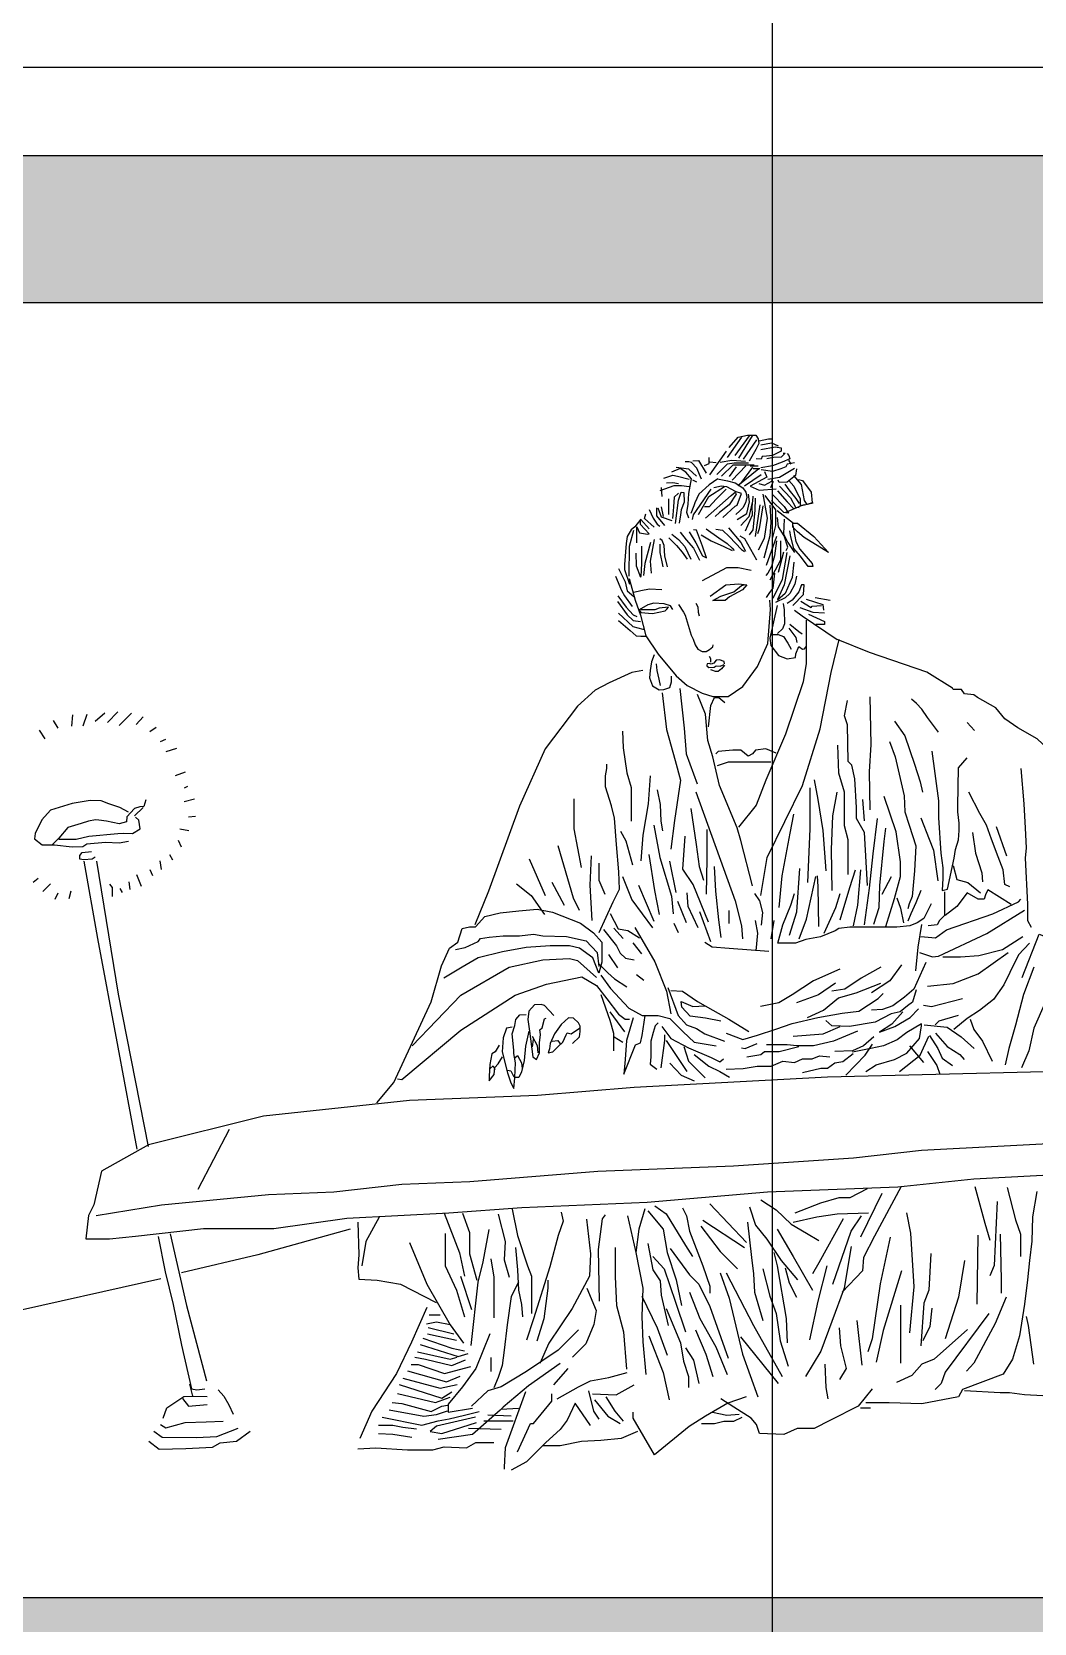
# Model space of a CAD drawing. Extents: x 351 to 3980, y 2713 to 6399.
# Drawn here: x 1649.9 to 1922.3, y 4932.2 to 5364.7 of the extents above; entities that cross this region are included whole.
import ezdxf

# ---------------------------------------------------------------- set-up
doc = ezdxf.new("R2010")
doc.units = 0
doc.header["$LTSCALE"] = 10
doc.header["$MEASUREMENT"] = 0
for name, color, linetype in [('3', 3, 'CONTINUOUS'), ('4', 4, 'CONTINUOUS'), ('7', 7, 'CONTINUOUS'), ('BH', 3, 'CONTINUOUS'), ('TEXT', 3, 'CONTINUOUS')]:
    doc.layers.add(name, color=color, linetype=linetype)

msp = doc.modelspace()

# ---------------------------------------------------------------- hatches: boundary and pattern name
at = {"layer": 'BH'}
h = msp.add_hatch(dxfattribs=at)
h.set_pattern_fill('ESCHER', color=256, scale=50, style=0)
h.set_pattern_definition([(60, (-33316.87, 4506.804), (-60, -1e-08), [55, -5]), (180, (-33316.87, 4506.804), (30, -51.961524), [55, -5]), (300, (-33316.87, 4506.804), (60, -1e-08), [55, -5]), (60, (-33311.87, 4506.804), (-60, -1e-08), [10, -50]), (300, (-33311.87, 4506.804), (60, -1e-08), [10, -50]), (60, (-33319.37, 4511.135), (-60, -1e-08), [10, -50]), (180, (-33319.37, 4511.135), (30, -51.961524), [10, -50]), (300, (-33319.37, 4502.474), (60, -1e-08), [10, -50]), (180, (-33319.37, 4502.474), (30, -51.961524), [10, -50]), (60, (-33336.87, 4506.804), (-60, -1e-08), [10, -50]), (300, (-33336.87, 4506.804), (60, -1e-08), [10, -50]), (60, (-33306.87, 4489.484), (-60, -1e-08), [10, -50]), (180, (-33306.87, 4489.484), (30, -51.961524), [10, -50]), (300, (-33306.87, 4524.125), (60, -1e-08), [10, -50]), (180, (-33306.87, 4524.125), (30, -51.961524), [10, -50]), (0, (-33306.87, 4515.465), (-30, 51.961524), [35, -25]), (0, (-33306.87, 4498.144), (-30, 51.961524), [35, -25]), (120, (-33314.37, 4519.795), (-60, 1e-08), [35, -25]), (120, (-33329.37, 4511.135), (-60, 1e-08), [35, -25]), (240, (-33329.37, 4502.474), (30, -51.961524), [35, -25]), (240, (-33314.37, 4493.814), (30, -51.961524), [35, -25])])
edge = h.paths.add_edge_path()
edge.add_line((2454.37, 5323.12), (2454.37, 4907.12))
edge.add_arc((2446.37, 4907.12), 8, -90, 0, ccw=False)
edge.add_line((2446.37, 4899.12), (1310.37, 4899.12))
edge.add_arc((1310.37, 4907.12), 8, 180, 270, ccw=False)
edge.add_line((1302.37, 4907.12), (1302.37, 5323.12))
edge.add_arc((1310.37, 5323.12), 8, 90, 180, ccw=False)
edge.add_line((1310.37, 5331.12), (2446.37, 5331.12))
edge.add_arc((2446.37, 5323.12), 8, 0, 90, ccw=False)
h.paths.add_polyline_path([(2350.37, 5291.12), (2350.37, 4939.12), (1406.37, 4939.12), (1406.37, 5291.12)], flags=16)

# ---------------------------------------------------------------- linework, layer by layer
at = {"layer": '3'}
for points in [[(1839.01, 5248.99), (1842.89, 5254.52)], [(1839.43, 5251.76), (1841.92, 5254.52), (1844.42, 5255.08), (1846.64, 5255.08), (1847.33, 5254.11), (1847.47, 5252.86), (1846.64, 5251.2), (1844.83, 5248.02)], [(1841.09, 5249.54), (1844.97, 5254.94)], [(1842.06, 5248.85), (1845.8, 5254.94)], [(1843.31, 5248.57), (1846.91, 5253.83)], [(1848.02, 5251.2), (1851.9, 5251.89), (1853.57, 5251.62), (1853.57, 5250.79), (1851.21, 5249.54), (1849.55, 5249.4), (1848.44, 5249.26), (1848.16, 5248.57), (1846.77, 5248.71)], [(1847.61, 5253.55), (1850.1, 5254.11), (1851.21, 5254.11)], [(1848.02, 5252.45), (1850.93, 5253), (1852.73, 5252.17)], [(1831.93, 5243.1), (1830.68, 5246.15), (1829.15, 5247.67), (1828.46, 5247.81), (1827.49, 5247.81)], [(1829.57, 5248.09), (1831.09, 5248.23), (1833.17, 5244.76)], [(1832.76, 5246.84), (1834, 5247.4), (1834, 5249.06)], [(1834.14, 5247.81), (1835.94, 5247.67)], [(1834.16, 5244.28), (1838.74, 5250.79)], [(1839.01, 5247.33), (1836.1, 5244.42)], [(1836.94, 5247.74), (1840.12, 5248.29), (1843.86, 5248.02)], [(1840.54, 5247.05), (1837.35, 5244)], [(1838.88, 5247.33), (1840.82, 5247.6), (1843.86, 5247.6), (1844.7, 5247.6)], [(1844, 5246.77), (1840.26, 5242.9)], [(1840.4, 5247.05), (1844.14, 5247.05), (1846.22, 5247.05)], [(1845.11, 5246.77), (1847.33, 5246.77)], [(1855.23, 5250.09), (1855.64, 5249.54), (1855.92, 5248.71), (1853.84, 5247.74), (1851.21, 5246.77), (1848.02, 5246.22)], [(1857.17, 5247.6), (1855.23, 5247.19), (1854.81, 5246.49), (1853.43, 5245.94), (1851.21, 5245.25), (1848.16, 5245.66)], [(1854.12, 5250.23), (1854.67, 5250.23), (1853.57, 5249.12), (1851.49, 5248.99), (1849.69, 5248.71)], [(1855.51, 5248.29), (1856.2, 5247.19)], [(1821.67, 5243.38), (1824.16, 5244.21), (1825.41, 5243.93), (1828.6, 5243.1)], [(1822.36, 5242.13), (1824.16, 5242.27), (1825.69, 5242)], [(1828.46, 5232.58), (1827.91, 5234.11), (1828.32, 5236.32), (1828.46, 5239.23), (1829.15, 5243.24), (1827.63, 5245.04), (1826.1, 5246.01), (1823.75, 5245.04)], [(1830.54, 5243.93), (1828.46, 5245.87), (1825, 5246.29)], [(1836.36, 5243.24), (1834, 5241.58), (1831.23, 5239.09), (1830.12, 5236.74), (1829.85, 5235.91), (1829.01, 5233.83)], [(1829.43, 5242.97), (1830.54, 5242.41)], [(1836.22, 5243.24), (1838.99, 5242.69), (1841.07, 5242.13), (1843.15, 5240.75), (1843.98, 5239.64), (1844.26, 5238.26), (1843.84, 5236.74), (1843.15, 5235.35), (1842.32, 5234.52), (1841.21, 5233.55)], [(1841.37, 5246.49), (1839.43, 5243.86)], [(1847.47, 5245.94), (1841.79, 5241.37)], [(1845.8, 5246.36), (1842.48, 5241.93)], [(1848.16, 5244.28), (1843.59, 5241.23)], [(1848.99, 5245.25), (1849.69, 5243.73), (1845.11, 5241.23), (1847.61, 5240.13), (1852.18, 5240.54)], [(1845.94, 5246.08), (1847.74, 5246.08)], [(1847.47, 5241.93), (1848.99, 5241.51), (1851.07, 5242.62), (1851.21, 5243.31)], [(1857.17, 5246.08), (1853.15, 5243.59), (1849.96, 5243.03)], [(1851.35, 5242.48), (1850.66, 5240.82)], [(1857.72, 5245.94), (1857.45, 5244.14), (1855.23, 5242.34), (1853.01, 5242.2), (1852.73, 5242.9)], [(1855.64, 5242.76), (1857.03, 5241.23), (1858, 5239.16), (1858.69, 5237.91), (1858.69, 5235.97), (1859.94, 5236.25)], [(1858.28, 5243.03), (1859.39, 5242.76), (1861.74, 5239.57), (1862.02, 5236.67), (1860.63, 5236.25), (1859.94, 5237.36), (1859.39, 5240.27), (1859.11, 5241.65), (1857.03, 5244.14)], [(1820.7, 5240.06), (1824.44, 5241.44), (1826.52, 5241.44), (1828.6, 5241.17)], [(1820.98, 5240.89), (1821.12, 5238.4)], [(1825.69, 5239.37), (1824.44, 5238.26), (1824.3, 5235.63), (1824.16, 5233.41), (1824.03, 5232.44)], [(1824.86, 5231.06), (1825.69, 5237.43), (1826.38, 5239.64), (1827.07, 5239.5), (1827.21, 5236.87), (1826.38, 5234.8), (1826.24, 5233.41), (1825.83, 5231.2)], [(1829.43, 5232.17), (1829.71, 5233.41), (1834.56, 5240.47)], [(1831.09, 5233.55), (1833.87, 5238.4), (1838.16, 5241.17)], [(1838.58, 5240.47), (1835.94, 5237.7), (1834, 5235.63), (1832.76, 5235.63)], [(1833.03, 5232.58), (1839.96, 5238.67), (1841.07, 5239.64), (1841.35, 5239.09), (1839.41, 5236.18), (1836.78, 5234.11), (1835.67, 5233)], [(1835.25, 5240.89), (1837.33, 5241.3), (1838.72, 5241.17), (1841.07, 5239.92)], [(1837.75, 5232.72), (1841.07, 5235.77), (1841.63, 5236.04), (1842.74, 5239.23), (1841.07, 5239.78)], [(1841.63, 5232.17), (1844.26, 5233.83), (1844.95, 5237.01), (1844.68, 5239.09)], [(1843.84, 5229.12), (1845.78, 5233.41), (1845.65, 5235.63), (1845.92, 5238.26), (1845.92, 5238.54)], [(1844.95, 5228.01), (1845.92, 5229.4), (1846.48, 5234.66), (1846.62, 5237.98)], [(1848.56, 5239.09), (1849.8, 5232.58), (1848.97, 5227.05), (1847.31, 5223.86)], [(1849.11, 5238.67), (1852.02, 5234.8), (1852.02, 5230.51), (1851.19, 5227.32)], [(1851.21, 5239.02), (1854.4, 5235.7), (1855.51, 5233.9), (1854.26, 5234.04), (1850.93, 5237.36)], [(1852.6, 5239.99), (1855.23, 5236.94), (1856.89, 5235.14)], [(1853.15, 5241.23), (1856.06, 5238.05), (1857.45, 5235.56), (1858.42, 5235.42)], [(1854.54, 5241.79), (1855.64, 5240.27), (1857.58, 5237.91), (1858.42, 5236.53)], [(1819.04, 5230.09), (1816.4, 5232.44), (1816.82, 5233.69)], [(1817.65, 5234.94), (1818.76, 5232.58), (1819.87, 5230.92), (1820.56, 5230.37)], [(1821.95, 5230.51), (1819.73, 5233.14), (1819.73, 5235.35)], [(1820.01, 5235.35), (1820.98, 5232.86), (1823.89, 5231.89)], [(1820.98, 5235.63), (1821.53, 5233)], [(1822.92, 5237.84), (1822.92, 5233.55)], [(1845.78, 5237.15), (1844.81, 5232.86), (1842.6, 5230.51)], [(1847.72, 5236.18), (1846.48, 5227.6)], [(1848.56, 5235.91), (1847.59, 5229.68), (1847.17, 5228.29)], [(1850.5, 5236.04), (1850.77, 5231.34), (1850.5, 5227.74), (1848.83, 5221.65)], [(1852.44, 5234.66), (1856.87, 5231.2), (1857.98, 5231.2), (1862.41, 5227.6), (1866.43, 5223.17), (1859.78, 5227.32), (1857.98, 5228.84), (1856.73, 5230.09), (1856.73, 5231.2)], [(1854.67, 5234.04), (1859.11, 5235.97), (1862.3, 5236.67)], [(1815.43, 5232.31), (1813.77, 5230.23), (1812.8, 5229.4), (1811.69, 5227.6), (1811.41, 5225.66), (1811, 5219.98), (1811, 5218.6), (1812.38, 5214.59)], [(1812.25, 5216.8), (1812.38, 5224.97), (1813.49, 5229.26)], [(1814.32, 5225.8), (1814.32, 5230.23), (1815.02, 5228.57), (1817.23, 5228.15), (1817.65, 5228.29), (1815.29, 5230.78), (1815.29, 5231.61), (1815.43, 5232.17), (1817.65, 5229.68)], [(1828.6, 5228.84), (1830.4, 5225.8), (1832.2, 5222.34), (1833.31, 5221.78), (1832.2, 5224.97), (1830.54, 5229.26), (1829.71, 5229.4)], [(1833.17, 5229.68), (1836.64, 5227.18), (1838.85, 5225.66), (1840.24, 5224.41), (1840.79, 5223.72)], [(1835.81, 5229.54), (1837.61, 5229.26), (1839.55, 5227.46), (1842.74, 5224), (1843.57, 5223.45)], [(1839.27, 5229.95), (1842.6, 5225.94), (1843.84, 5223.58)], [(1854.93, 5223.72), (1855.35, 5224.69), (1854.38, 5227.74), (1852.85, 5230.23), (1852.57, 5232.72)], [(1854.38, 5232.31), (1854.24, 5228.29), (1855.35, 5225.94), (1856.32, 5224.55), (1857.15, 5223.17)], [(1856.73, 5230.51), (1857.56, 5226.21), (1858.67, 5224.14), (1862, 5220.26), (1862.14, 5219.43), (1860.89, 5219.43), (1858.81, 5222.2), (1857.01, 5224.28), (1856.18, 5227.46), (1855.9, 5229.12)], [(1815.57, 5224.97), (1815.57, 5220.26), (1815.43, 5216.66)], [(1818.07, 5225.94), (1816.54, 5220.26), (1816.13, 5216.94)], [(1819.04, 5226.77), (1817.93, 5220.82), (1818.2, 5217.63)], [(1822.64, 5219.29), (1821.95, 5222.34), (1821.81, 5225.11), (1821.25, 5226.49), (1820.56, 5226.91)], [(1820.56, 5225.52), (1820.56, 5223.17), (1821.12, 5220.68), (1821.39, 5219.29)], [(1823.06, 5227.18), (1825.13, 5225.11), (1826.66, 5223.31), (1828.04, 5221.37)], [(1823.89, 5228.15), (1825.69, 5226.77), (1827.35, 5224.83), (1829.01, 5221.37)], [(1826.1, 5228.71), (1827.77, 5226.63), (1829.71, 5224.41), (1831.37, 5221.09)], [(1831.79, 5228.01), (1834.56, 5226.35), (1838.02, 5224.83), (1840.24, 5223.72)], [(1842.32, 5227.74), (1843.57, 5227.05), (1846.89, 5221.23)], [(1852.3, 5226.35), (1851.74, 5222.34), (1850.91, 5219.43), (1849.94, 5217.63), (1849.39, 5216.94)], [(1852.3, 5227.6), (1849.53, 5219.71)], [(1853.41, 5226.35), (1853.41, 5221.09), (1850.5, 5215.69)], [(1814.05, 5223.03), (1814.19, 5219.57), (1815.29, 5216.52)], [(1855.07, 5223.17), (1853.82, 5215.83), (1851.33, 5210.71)], [(1855.9, 5222.34), (1854.38, 5214.45), (1852.57, 5210.43)], [(1854.24, 5223.31), (1852.71, 5217.77)], [(1808.5, 5216.8), (1810.17, 5212.92), (1811, 5211.4), (1813.08, 5208.49)], [(1809.34, 5218.88), (1811.14, 5215.28), (1811.69, 5212.79), (1813.49, 5211.26)], [(1832.17, 5215.62), (1838.77, 5219.16), (1841.84, 5219.16), (1845.38, 5218.45)], [(1851.74, 5217.63), (1851.33, 5213.48), (1850.36, 5212.37), (1849.53, 5210.99)], [(1857.7, 5216.8), (1857.29, 5214.59), (1855.9, 5212.09), (1854.65, 5210.85), (1852.02, 5209.6)], [(1857.01, 5220.54), (1856.59, 5216.39), (1854.65, 5212.09), (1852.57, 5210.29)], [(1812.25, 5216.17), (1813.91, 5210.22), (1815.29, 5206.2), (1816.82, 5200.53), (1820.14, 5195.54), (1825, 5189.73), (1828.04, 5187.1), (1832.06, 5185.02), (1834.97, 5184.05), (1839.13, 5184.05), (1843.15, 5186.82), (1847.17, 5192.22), (1849.94, 5198.45), (1850.63, 5207.72), (1850.5, 5210.22)], [(1821.17, 5213.09), (1817.77, 5213.26), (1815.41, 5212.79), (1813.53, 5212.32)], [(1834.29, 5211.38), (1838.54, 5214.44), (1842.08, 5214.68), (1844.2, 5214.44), (1843.02, 5213.03), (1839.48, 5211.14), (1838.3, 5210.2), (1835.94, 5210.2), (1835, 5210.2), (1837.12, 5211.38), (1840.66, 5212.56), (1842.78, 5214.21), (1843.49, 5214.44)], [(1856.73, 5208.77), (1859.64, 5211.82), (1859.78, 5214.45), (1859.09, 5214.45), (1858.4, 5212.51), (1856.59, 5210.29), (1855.21, 5209.33)], [(1809.06, 5209.88), (1811.69, 5206.28), (1813.35, 5204.76), (1815.29, 5204.48)], [(1809.2, 5211.4), (1811.41, 5208.36), (1813.35, 5206.28), (1814.32, 5205.86)], [(1824.09, 5207.72), (1823.48, 5208.68), (1821.77, 5209.29), (1818.95, 5209.43), (1817.36, 5208.95), (1814.94, 5207.61), (1815.41, 5206.9), (1818.55, 5206.66), (1822.02, 5207.37), (1822.49, 5207.84), (1822.96, 5208.31), (1820.37, 5208.08), (1819.19, 5207.61), (1817.07, 5207.61), (1815.41, 5207.61)], [(1825.66, 5209.05), (1827.06, 5207.02), (1827.44, 5206.19), (1829.1, 5200.78), (1829.61, 5199.64), (1830.18, 5198.11), (1830.94, 5196.9), (1832.09, 5196.33), (1833.17, 5196.33), (1834.06, 5196.84), (1834.95, 5197.6), (1835.08, 5198.11)], [(1830.37, 5209.43), (1830.94, 5208.48), (1831.01, 5207.02), (1831.26, 5206)], [(1858.67, 5208.22), (1862.14, 5206.97), (1865.33, 5206.83)], [(1858.95, 5210.02), (1861.72, 5208.22), (1862, 5208.63), (1864.49, 5208.77)], [(1860.34, 5210.57), (1864.91, 5209.05), (1865.05, 5207.53)], [(1866.85, 5210.16), (1862.83, 5210.85)], [(1809.34, 5206.7), (1813.22, 5203.1), (1815.99, 5202.4), (1816.26, 5202.4)], [(1809.34, 5204.76), (1812.52, 5201.99), (1814.19, 5200.6), (1815.43, 5200.47), (1816.68, 5200.47)], [(1855.9, 5203.71), (1858.4, 5201.77), (1859.23, 5201.08)], [(1861.03, 5206.42), (1865.33, 5204.48), (1865.33, 5203.65), (1862.97, 5203.65)], [(1850.91, 5200.94), (1852.71, 5200.94), (1854.24, 5200.39), (1855.35, 5198.59), (1856.32, 5196.93)], [(1855.62, 5202.6), (1857.56, 5200.11), (1857.84, 5198.73)], [(1833.98, 5195.07), (1834.35, 5194.43), (1834.35, 5193.41)], [(1819.59, 5192.91), (1819.73, 5191.11), (1820.28, 5188.76), (1820.7, 5187.1)], [(1838.17, 5192.93), (1838.04, 5193.63), (1836.84, 5194.02), (1835.9, 5193.96), (1835.26, 5193.17), (1834.54, 5192.86), (1833.98, 5193.05), (1833.43, 5192.95), (1833.34, 5192.58), (1833.34, 5192.4), (1833.89, 5191.94), (1835.37, 5192.03), (1835.93, 5192.39), (1836.94, 5192.31), (1838.08, 5192.75)], [(1838.12, 5192.6), (1837.35, 5191.63), (1836.45, 5190.85), (1835.74, 5190.84), (1834.73, 5191.23), (1834.41, 5191.36)], [(1821.19, 5185.04), (1822.39, 5175.08), (1824.78, 5166.7), (1826.18, 5161.32), (1824.58, 5150.36), (1823.59, 5142.58)], [(1833.82, 5175.85), (1834.42, 5181.64), (1835.42, 5183.83), (1836.62, 5183.83), (1838.22, 5182.43)], [(1876.99, 5132.74), (1876.19, 5147.1), (1873.99, 5150.88), (1873.99, 5153.88), (1873.59, 5161.65), (1872.8, 5165.44), (1871.8, 5166.43), (1871.6, 5176.4), (1870.8, 5178.8), (1871.6, 5182.98)], [(1877.79, 5153.28), (1877.59, 5163.64), (1877.99, 5171.02), (1877.79, 5183.98)], [(1896.35, 5174.41), (1893.35, 5178.4), (1891.76, 5180.59), (1890.36, 5182.18), (1888.96, 5183.38)], [(1655.7, 5177.55), (1656.95, 5175.47)], [(1660.99, 5179.08), (1660.71, 5176.02)], [(1664.89, 5179.22), (1663.78, 5176.02)], [(1669.77, 5179.5), (1667.12, 5177.28)], [(1673.25, 5179.92), (1670.46, 5177)], [(1677.01, 5179.5), (1673.66, 5176.16)], [(1680.21, 5178.53), (1678.26, 5176.44)], [(1884.37, 5177.4), (1887.17, 5173.41), (1889.76, 5165.64), (1891.36, 5160.85), (1891.96, 5158.06)], [(1651.94, 5174.91), (1653.47, 5172.55)], [(1683.69, 5175.61), (1682.02, 5174.49)], [(1906.13, 5174.81), (1904.13, 5177)], [(1686.2, 5172.41), (1684.81, 5171.71)], [(1689.26, 5169.9), (1686.34, 5169.07)], [(1871.8, 5135.73), (1871.8, 5145.1), (1870.8, 5148.89), (1870.8, 5158.06), (1869.2, 5163.25), (1869, 5170.82)], [(1882.97, 5171.82), (1884.57, 5167.63), (1886.97, 5157.06), (1887.17, 5152.68), (1888.36, 5149.09), (1890.16, 5143.51), (1889.76, 5136.73), (1889.16, 5129.75), (1888.36, 5127.76), (1887.96, 5126.36)], [(1691.63, 5163.5), (1688.85, 5162.53)], [(1818, 5162.52), (1817.4, 5154.94), (1816, 5146.37), (1815.4, 5139.39)], [(1865.81, 5136.73), (1865.01, 5147.69), (1863.62, 5156.07), (1862.62, 5161.45)], [(1692.19, 5159.61), (1691.35, 5159.19)], [(1691.35, 5155.57), (1694.14, 5156.27)], [(1797.23, 5156.29), (1797.23, 5148.12), (1799.22, 5137.56)], [(1821.39, 5147.56), (1820.99, 5150.16), (1820.79, 5154.74), (1819.99, 5158.73)], [(1860.82, 5133.54), (1861.42, 5148.09), (1861.42, 5159.26)], [(1867.41, 5131.35), (1867.21, 5142.51), (1867.61, 5151.68), (1868.8, 5158.06)], [(1876.19, 5150.29), (1875.79, 5156.07)], [(1881.98, 5121.58), (1884.37, 5129.15), (1885.97, 5135.14), (1885.97, 5139.12), (1884.77, 5147.3), (1881.58, 5156.87)], [(1915.71, 5132.34), (1914.31, 5132.94), (1913.91, 5136.93), (1912.51, 5140.52), (1910.72, 5145.3), (1909.32, 5149.09), (1907.52, 5152.28), (1904.53, 5158.06)], [(1692.47, 5151.4), (1694.42, 5151.54)], [(1829.04, 5153.66), (1830.44, 5143.89), (1831.24, 5137.91), (1832.44, 5134.12)], [(1853.04, 5126.76), (1853.84, 5135.33), (1856.03, 5146.9), (1857.03, 5152.08)], [(1690.1, 5148.06), (1692.61, 5147.64)], [(1813.21, 5138.19), (1811.41, 5144.77), (1810.01, 5147.37)], [(1818.98, 5149.12), (1820.58, 5140.35), (1823.77, 5129.78), (1824.17, 5125)], [(1833.24, 5130.34), (1833.44, 5139.91), (1833.44, 5147.88)], [(1876.19, 5121.98), (1877.59, 5131.95), (1878.58, 5141.32), (1879.78, 5150.88)], [(1878.78, 5122.18), (1880.18, 5126.76), (1880.38, 5132.74), (1881.58, 5144.7), (1881.98, 5148.29)], [(1891.56, 5151.08), (1893.75, 5145.3), (1894.95, 5142.31), (1896.15, 5133.94)], [(1905.53, 5147.1), (1906.33, 5141.51), (1908.12, 5136.13), (1908.32, 5133.74)], [(1914.91, 5140.72), (1912.11, 5148.69)], [(1689.68, 5145), (1690.52, 5143.19)], [(1792.83, 5143.54), (1797.03, 5129.38), (1798.62, 5125.99)], [(1833.83, 5122.76), (1829.64, 5132.93), (1826.85, 5137.11), (1827.45, 5146.09)], [(1684.67, 5139.43), (1685.09, 5137.07)], [(1687.31, 5141.1), (1688.15, 5139.71)], [(1785.05, 5139.95), (1789.44, 5129.98)], [(1802.21, 5123.2), (1801.62, 5132.77), (1802.01, 5140.74)], [(1804.01, 5138.75), (1804.01, 5134.17), (1805.61, 5130.38)], [(1817.58, 5141.14), (1819.18, 5131.37), (1820.38, 5124.8)], [(1823.17, 5139.35), (1824.97, 5130.78)], [(1650.27, 5133.59), (1651.66, 5134.7)], [(1678.4, 5135.68), (1679.65, 5132.48)], [(1682.02, 5137.07), (1682.72, 5135.4)], [(1810.4, 5135.16), (1812.99, 5128.78), (1818.58, 5121.21)], [(1837.23, 5118.57), (1836.63, 5123.36), (1835.83, 5131.13), (1835.43, 5137.91)], [(1855.83, 5119.19), (1857.83, 5125.57), (1858.63, 5137.33)], [(1858.43, 5118.19), (1860.42, 5123.57), (1863.02, 5135.14)], [(1863.82, 5121.58), (1863.62, 5132.34), (1863.42, 5135.33)], [(1869.6, 5123.37), (1872.2, 5132.14), (1873.79, 5136.93)], [(1873.2, 5121.78), (1874.39, 5127.36), (1875.19, 5136.93)], [(1880.98, 5130.35), (1883.57, 5135.14)], [(1652.91, 5131.09), (1655, 5133.17)], [(1656.25, 5129), (1657.09, 5130.67)], [(1660.02, 5129.14), (1660.57, 5131.23)], [(1671.02, 5133.03), (1671.71, 5132.2), (1671.71, 5129.7)], [(1673.8, 5131.92), (1674.5, 5130.81)], [(1676.31, 5133.73), (1676.59, 5131.64)], [(1781.66, 5133.17), (1785.65, 5129.98), (1789.24, 5124.8)], [(1791.24, 5133.57), (1794.63, 5127.39)], [(1814.79, 5132.77), (1818.98, 5123)], [(1831.04, 5121.17), (1828.25, 5126.95), (1828.05, 5130.74)], [(1865.21, 5119.78), (1868.41, 5126.76), (1869.6, 5130.55)], [(1891.56, 5131.35), (1890.16, 5127.96), (1888.76, 5124.97), (1887.96, 5122.97)], [(1897.94, 5130.95), (1897.94, 5129.15), (1897.94, 5124.57), (1896.55, 5123.17), (1895.95, 5121.98), (1893.55, 5121.78)], [(1916.1, 5127.56), (1909.72, 5131.55), (1909.12, 5130.15), (1908.72, 5128.96), (1907.12, 5128.96), (1904.13, 5130.75), (1901.34, 5126.96), (1898.14, 5124.57)], [(1827.85, 5122.56), (1825.45, 5128.34)], [(1834.43, 5117.38), (1831.44, 5125.55)], [(1839.42, 5122.36), (1839.42, 5125.95)], [(1884.97, 5129.35), (1885.97, 5126.56), (1886.77, 5122.58)], [(1891.12, 5114.48), (1894.71, 5113.28), (1896.31, 5113.48), (1909.48, 5119.66), (1919.66, 5126.04)], [(1891.52, 5118.86), (1895.51, 5118.46), (1898.5, 5120.66), (1911.08, 5125.04), (1918.06, 5128.23), (1918.66, 5129.03)], [(1807.06, 5125.09), (1809.25, 5120.9), (1811.85, 5120.5), (1815.04, 5118.51)], [(1808.06, 5121.1), (1810.65, 5118.31)], [(1824.4, 5122.51), (1825.6, 5119.92)], [(1850.84, 5118.19), (1851.64, 5123.17)], [(1805.26, 5120.7), (1808.85, 5116.32), (1809.85, 5114.32), (1811.25, 5112.93), (1813.64, 5112.53)], [(1813.24, 5117.11), (1815.64, 5114.12)], [(1897.5, 5113.28), (1902.29, 5113.28), (1907.28, 5113.68), (1913.67, 5115.27), (1919.26, 5118.86)], [(1806.66, 5113.92), (1809.05, 5110.33)], [(1893.31, 5105.31), (1900.3, 5106.1), (1907.08, 5108.69), (1915.27, 5114.48)], [(1804.06, 5111.33), (1806.46, 5108.94), (1808.25, 5107.34), (1811.65, 5105.15)], [(1804.59, 5108.3), (1807.18, 5104.71), (1812.17, 5099.32), (1815.76, 5097.33), (1820.15, 5097.33), (1823.35, 5096.53), (1826.94, 5092.95), (1829.93, 5090.15), (1835.92, 5089.16)], [(1814.24, 5108.54), (1816.24, 5106.95)], [(1880.68, 5110.55), (1875.29, 5107.56), (1870.9, 5104.57), (1867.31, 5103.97)], [(1892.86, 5111.75), (1889.66, 5104.57), (1887.07, 5102.38), (1883.87, 5099.98), (1881.08, 5098.99), (1878.09, 5098.79)], [(1886.27, 5111.15), (1883.08, 5106.76), (1878.09, 5103.57)], [(1922.25, 5110.49), (1919.46, 5103.11), (1917.26, 5094.74), (1915.47, 5088.36), (1914.47, 5083.97)], [(1868.31, 5106.16), (1863.72, 5102.98), (1857.73, 5100.78)], [(1860.72, 5096.79), (1865.11, 5098.79), (1869.11, 5102.18), (1873.9, 5103.57), (1880.68, 5106.16)], [(1890.26, 5104.37), (1889.26, 5100.98), (1887.87, 5099.98), (1885.87, 5098.39), (1883.48, 5097.79), (1879.08, 5095.6), (1872.1, 5094.4), (1867.31, 5094.6), (1865.71, 5096)], [(1927.04, 5107.9), (1925.44, 5101.12), (1922.25, 5093.94), (1920.85, 5087.76), (1918.86, 5083.18)], [(1791.8, 5097.37), (1789.22, 5100.1), (1788.31, 5100.4), (1786.49, 5100.25), (1784.98, 5098.58), (1784.67, 5096.31), (1785.13, 5093.13), (1786.04, 5086.16), (1787.1, 5085.4), (1787.86, 5087.22), (1787.86, 5089.95), (1788.16, 5092.22), (1788.01, 5093.43), (1788.62, 5094.04), (1789.22, 5096.46), (1789.68, 5096.61)], [(1837.17, 5095.8), (1832.98, 5096.6), (1828.79, 5097.19), (1826.59, 5099.59), (1826.4, 5101.18), (1829.59, 5099.79), (1832.78, 5099.98)], [(1892.26, 5100.18), (1894.45, 5099.79), (1902.83, 5101.98)], [(1784.98, 5093.13), (1784.07, 5089.04), (1783.76, 5085.1), (1783, 5082.07), (1782.25, 5080.55), (1781.18, 5080.55), (1781.34, 5084.49), (1780.88, 5087.07), (1780.88, 5087.98), (1780.43, 5092.37), (1781.18, 5094.64), (1781.49, 5096.31), (1782.55, 5097.52), (1784.22, 5097.67)], [(1796.81, 5089.79), (1798.78, 5091.61), (1798.93, 5092.98), (1798.93, 5094.49), (1798.47, 5095.4), (1797.11, 5096.61), (1795.74, 5096.76), (1793.77, 5094.95), (1791.95, 5092.37), (1790.74, 5089.79), (1790.59, 5088.28), (1790.28, 5087.22), (1791.5, 5087.52), (1792.86, 5088.89), (1794.23, 5090.1), (1795.14, 5092.07), (1795.44, 5092.67), (1796.5, 5092.37), (1798.78, 5093.89)], [(1806.98, 5098.33), (1810.97, 5092.95)], [(1813.37, 5096.73), (1811.57, 5090.55), (1811.17, 5085.37), (1810.77, 5081.38), (1813.97, 5089.36), (1815.36, 5089.95), (1815.76, 5091.95), (1816.56, 5097.33)], [(1820.15, 5095.34), (1819.36, 5094.54), (1818.76, 5092.75), (1818.16, 5090.35), (1818.16, 5086.17), (1817.96, 5084.17), (1819.76, 5082.78)], [(1876.55, 5082.18), (1879.34, 5083.97), (1884.33, 5085.37), (1887.72, 5087.16), (1891.12, 5091.15), (1891.72, 5094.54), (1891.72, 5095.14), (1887.72, 5092.75), (1885.13, 5090.75), (1881.34, 5089.16), (1877.94, 5088.36), (1872.96, 5087.36), (1872.96, 5087.36), (1872.96, 5087.36)], [(1886.67, 5098.39), (1883.67, 5095), (1880.28, 5092.81), (1884.47, 5094.4), (1888.66, 5096.79), (1890.86, 5099.19)], [(1901.64, 5097.39), (1896.45, 5095.8), (1895.45, 5094.8)], [(1904.89, 5096.33), (1905.89, 5093.54), (1908.28, 5090.35), (1910.88, 5084.97)], [(1780.43, 5094.19), (1778.91, 5093.89), (1778, 5091.31), (1777.7, 5087.52), (1779.21, 5081.76), (1780.12, 5079.04), (1780.88, 5077.52), (1781.18, 5080.4)], [(1785.89, 5091.76), (1787.25, 5089.19), (1787.4, 5087.22)], [(1786.19, 5090.85), (1785.89, 5088.89)], [(1808.18, 5091.55), (1810.57, 5090.15)], [(1820.95, 5083.18), (1821.95, 5090.55), (1821.95, 5092.15)], [(1821.15, 5094.34), (1823.55, 5091.15), (1828.34, 5088.56), (1834.52, 5085.97), (1836.92, 5084.77), (1837.92, 5085.57)], [(1874.35, 5093.14), (1867.77, 5090.35), (1862.38, 5089.16), (1857.79, 5089.16), (1855.19, 5089.36), (1849.6, 5089.36)], [(1856.79, 5091.75), (1864.97, 5092.35), (1869.56, 5094.34)], [(1878.74, 5091.55), (1875.95, 5089.16), (1872.96, 5087.76), (1868.17, 5087.56)], [(1885.73, 5082.18), (1891.32, 5086.57), (1893.71, 5091.75)], [(1892.46, 5094.8), (1898.64, 5094.2), (1902.44, 5091.61), (1906.03, 5088.42)], [(1893.91, 5091.95), (1896.11, 5088.36), (1897.3, 5085.77), (1900.1, 5083.77)], [(1895.51, 5092.55), (1898.7, 5088.96), (1902.09, 5086.76), (1903.29, 5085.37)], [(1776.94, 5089.34), (1775.88, 5087.52), (1774.97, 5086.92), (1774.36, 5084.04), (1774.21, 5080.86), (1774.21, 5079.64), (1775.57, 5081.31), (1775.72, 5083.28), (1776.63, 5084.19), (1777.85, 5086.16)], [(1791.35, 5090.4), (1792.86, 5090.55), (1793.47, 5089.64)], [(1822.35, 5090.55), (1827.94, 5082.18)], [(1827.14, 5088.96), (1828.34, 5084.97), (1832.93, 5080.39)], [(1829.93, 5086.77), (1833.93, 5083.58), (1836.92, 5082.18), (1839.51, 5080.59)], [(1842.82, 5088.56), (1843.82, 5088.36), (1847.01, 5089.76)], [(1844.22, 5086.17), (1848.01, 5086.76), (1849.01, 5087.56), (1853, 5087.56), (1858.39, 5088.96)], [(1873.15, 5086.96), (1870.36, 5084.77), (1868.17, 5084.37), (1866.17, 5082.98), (1864.37, 5082.98), (1859.38, 5081.78)], [(1871.16, 5081.18), (1876.35, 5086.57), (1878.34, 5089.56)], [(1892.31, 5084.57), (1888.52, 5089.16)], [(1893.31, 5087.56), (1895.91, 5083.77), (1896.71, 5081.38)], [(1774.51, 5082.98), (1775.27, 5083.73), (1775.72, 5082.67)], [(1779.21, 5082.52), (1780.12, 5082.37), (1780.88, 5080.7)], [(1781.18, 5085.86), (1781.94, 5086.46), (1783, 5084.49), (1783.16, 5082.98)], [(1823.35, 5084.37), (1826.34, 5081.18), (1829.93, 5079.59)], [(1838.63, 5082.78), (1843.22, 5082.98), (1847.01, 5083.57), (1850.8, 5083.57), (1854, 5084.97), (1857.19, 5084.57), (1859.38, 5085.57), (1861.98, 5085.57), (1863.97, 5086.37), (1866.77, 5086.17)], [(1857.41, 5043.71), (1864.32, 5046.47), (1869.29, 5047.86), (1872.33, 5047.86), (1877.03, 5050.34)], [(1880.9, 5048.96), (1875.1, 5037.09)], [(1906.16, 5050.91), (1908.92, 5040.97), (1910.31, 5036.28)], [(1915, 5050.63), (1917.22, 5041.8), (1918.6, 5037.93), (1918.6, 5034.62), (1918.6, 5031.86)], [(1761.97, 5043.66), (1766.11, 5032.9), (1767.5, 5026.55)], [(1766.94, 5043.66), (1768.88, 5038.42), (1768.88, 5032.62), (1770.81, 5025.44)], [(1776.62, 5043.39), (1778.55, 5035.93), (1778.27, 5030.97), (1779.66, 5026.27)], [(1780.49, 5044.77), (1781.87, 5037.59), (1784.63, 5029.31), (1785.74, 5026.55), (1785.74, 5016.33)], [(1816.51, 5044.82), (1814.85, 5039.3), (1814.02, 5032.95)], [(1817.33, 5044.27), (1821.48, 5039.3), (1822.59, 5032.95), (1825.07, 5025.49), (1826.45, 5018.59)], [(1819.27, 5045.65), (1822.31, 5043.44), (1827.56, 5034.88), (1829.49, 5031.84)], [(1826.73, 5045.09), (1827.84, 5042.89), (1828.67, 5038.74), (1832.26, 5029.36), (1834.19, 5023.84), (1834.19, 5021.9)], [(1856.86, 5041.23), (1863.21, 5042.61), (1868.74, 5043.44), (1877.31, 5043.71)], [(1887.64, 5043.73), (1888.75, 5038.21), (1889.58, 5023.58), (1888.47, 5011.16)], [(1912.24, 5046.77), (1911.41, 5029.38), (1910.31, 5026.62)], [(1736.45, 5039.26), (1711.3, 5032.36), (1690.58, 5027.39)], [(1744.28, 5042.56), (1740.69, 5035.93), (1739.58, 5029.31)], [(1805.73, 5043.16), (1804.9, 5042.06), (1803.79, 5033.78), (1804.07, 5019.7)], [(1831.71, 5040.13), (1836.96, 5033.22), (1841.66, 5028.53)], [(1832.26, 5041.78), (1843.59, 5034.33)], [(1852.43, 5039.3), (1856.86, 5031.84), (1862.11, 5022.73)], [(1870.4, 5042.06), (1863.77, 5030.19), (1862.11, 5027.15)], [(1867.63, 5024.39), (1872.61, 5038.74), (1875.37, 5042.89)], [(1752.57, 5035.66), (1757.27, 5024.34), (1763.63, 5013.3), (1767.22, 5008.33)], [(1762.25, 5038.14), (1762.25, 5029.31), (1765.29, 5022.68), (1767.5, 5015.5)], [(1817.33, 5035.43), (1818.72, 5028.25), (1820.65, 5025.22), (1820.93, 5021.35), (1822.86, 5013.07)], [(1883.22, 5037.11), (1880.46, 5024.41), (1878.25, 5009.5), (1877.14, 5005.91)], [(1906.99, 5037.66), (1906.71, 5018.89)], [(1913.07, 5037.93), (1913.35, 5025.51), (1913.35, 5021.92)], [(1774.68, 5031.24), (1775.51, 5026.27), (1775.51, 5015.23)], [(1781.32, 5034.28), (1781.87, 5028.2), (1782.14, 5022.68), (1782.97, 5018.82), (1783.25, 5015.5)], [(1808.49, 5034.33), (1808.49, 5026.32), (1808.77, 5018.59), (1810.7, 5011.41), (1811.53, 5001.2)], [(1818.72, 5031.84), (1821.76, 5028.53), (1824.8, 5019.42), (1827.56, 5011.41)], [(1823.41, 5034.05), (1828.67, 5026.87), (1831.15, 5024.39), (1834.19, 5018.32), (1839.17, 5004.24)], [(1851.61, 5032.95), (1852.43, 5029.36), (1854.92, 5015), (1855.2, 5008.38)], [(1894.28, 5032.69), (1893.72, 5022.75), (1892.34, 5019.16), (1891.51, 5007.57)], [(1903.4, 5030.76), (1901.74, 5020.82), (1898.15, 5009.5)], [(1595.25, 5003.02), (1600.92, 5005.23), (1608.07, 5006.22), (1623.86, 5011.88), (1628.29, 5012.13), (1633.47, 5013.85), (1638.9, 5015.08), (1642.1, 5016.32), (1685.01, 5025.92)], [(1766.39, 5026.55), (1769.43, 5017.44)], [(1838.62, 5027.43), (1846.08, 5013.07), (1853.82, 4999.27)], [(1848.56, 5028.53), (1850.5, 5021.08), (1852.16, 5016.38), (1853.26, 5008.93), (1855.47, 5002.03)], [(1854.65, 5028.81), (1855.75, 5024.67), (1857.69, 5020.8)], [(1865.98, 5029.36), (1863.49, 5019.7), (1861.28, 5009.21)], [(1886.26, 5028), (1881.29, 5011.71), (1879.35, 5003.15)], [(1790.16, 5025.44), (1790.16, 5023.23), (1789.05, 5014.95), (1787.12, 5008.88)], [(1828.67, 5022.18), (1831.43, 5015), (1835.85, 5007.27), (1838.89, 4999.82)], [(1815.68, 5021.08), (1819.82, 5012.52), (1822.59, 5005.06)], [(1822.31, 5017.76), (1826.18, 5008.38), (1827.01, 5003.41), (1828.39, 4999.27), (1828.39, 4996.23)], [(1885.98, 5018.61), (1885.98, 5002.87)], [(1894.55, 5017.78), (1894, 5012.81), (1892.07, 5008.95)], [(1914.73, 5020.82), (1911.69, 5013.64), (1905.88, 5002.87), (1903.95, 5000.66)], [(1757.17, 5013.59), (1759.88, 5014.08), (1763.58, 5013.34)], [(1757.91, 5016.05), (1760.87, 5016.05)], [(1874.1, 5014.47), (1875.48, 5002.32)], [(1910.03, 5016.4), (1898.15, 5000.39), (1897.04, 4997.35), (1895.38, 4995.7)], [(1922.19, 5002.6), (1920.81, 5013.09), (1920.26, 5015.57)], [(1756.18, 5009.65), (1764.07, 5006.94), (1767.53, 5006.2)], [(1757.42, 5010.88), (1765.31, 5009.15)], [(1757.66, 5012.6), (1764.57, 5010.88)], [(1817.61, 5010.31), (1821.48, 5000.37), (1823.14, 4992.92)], [(1830.32, 5011.97), (1833.09, 5005.34), (1835.02, 4999.27)], [(1842.48, 5010.03), (1852.71, 4997.33)], [(1869.29, 5012.52), (1869.68, 5007.57), (1871.23, 5001.47), (1869.4, 4998.46)], [(1904.23, 5011.98), (1895.11, 5003.98), (1891.79, 5002.6), (1889.03, 4999.56), (1884.88, 4997.63)], [(1753.96, 5004.48), (1756.92, 5003.98), (1764.07, 5002.26), (1767.77, 5003.74)], [(1754.7, 5005.95), (1763.58, 5003.98), (1765.55, 5004.48)], [(1755.44, 5007.92), (1765.8, 5004.72), (1768.51, 5005.46)], [(1774.68, 5004.46), (1774.68, 5000.6)], [(1827.56, 5007), (1829.77, 5003.68), (1831.15, 4997.33)], [(1751.99, 5000.78), (1762.59, 4997.82), (1766.29, 4999.3)], [(1752.98, 5002.5), (1754.95, 5002.5), (1762.1, 5000.04), (1769.25, 5002.01)], [(1793.48, 5002.81), (1784.91, 4996.73), (1778, 4990.93), (1777.17, 4990.11), (1769.71, 4983.48), (1760.31, 4982.1)], [(1791.82, 4997.01), (1795.69, 5001.43)], [(1865.42, 5002.58), (1865.7, 4996.23), (1866.25, 4993.19)], [(1692.75, 4997.2), (1693.58, 4993.89)], [(1749.77, 4997.09), (1761.36, 4993.39), (1764.07, 4995.12)], [(1750.76, 4998.81), (1760.87, 4996.1), (1765.55, 4997.09)], [(1802.32, 4994.52), (1808.68, 4994.25), (1813.65, 4997.01)], [(1690.86, 4993.24), (1692.52, 4991.22), (1697.55, 4991.64)], [(1747.8, 4992.16), (1750.51, 4991.91), (1758.4, 4989.7), (1761.36, 4991.17), (1762.84, 4991.42)], [(1749.28, 4994.62), (1759.64, 4992.16), (1763.58, 4993.64)], [(1781.87, 4978.79), (1785.46, 4986.52), (1786.29, 4986.52), (1791.26, 4992.59), (1791.26, 4994.52)], [(1801.21, 4995.35), (1802.6, 4989.83), (1803.98, 4987.62)], [(1802.87, 4992.87), (1806.47, 4988.45), (1809.78, 4986.52)], [(1805.91, 4993.7), (1808.4, 4989.83), (1810.61, 4987.07)], [(1684.87, 4986.19), (1686.35, 4985.3), (1691.57, 4986.72), (1697.32, 4986.9), (1701.94, 4987.08)], [(1745.09, 4988.22), (1755.94, 4986), (1760.37, 4987.23), (1763.33, 4987.73), (1767.53, 4988.71), (1771.47, 4989.7)], [(1747.06, 4990.19), (1756.43, 4988.47), (1759.88, 4988.96), (1762.84, 4989.94)], [(1770.48, 4988.22), (1759.88, 4985.76), (1758.16, 4984.28), (1761.36, 4983.79), (1766.79, 4985.51), (1770.73, 4986.74)], [(1780.76, 4987.07), (1772.75, 4987.07)], [(1780.21, 4988.45), (1773.85, 4988.73)], [(1777.45, 4990.38), (1782.14, 4990.66)], [(1834.93, 4989.55), (1838.8, 4988.73), (1842.12, 4989)], [(1875.1, 4990.71), (1877.86, 4990.71)], [(1744.1, 4986), (1748.05, 4986), (1750.76, 4985.51), (1754.46, 4985.02)], [(1744.1, 4983.79), (1748.05, 4983.54), (1753.22, 4982.8)], [(1777.45, 4984.86), (1768.6, 4985.14)]]:
    msp.add_lwpolyline(points, dxfattribs=at)
at = {"layer": '4'}
for points in [[(2478.37, 5323.12), (2478.37, 4907.12, -0.414214), (2446.37, 4875.12), (1310.37, 4875.12, -0.414214), (1278.37, 4907.12), (1278.37, 5323.12, -0.414214), (1310.37, 5355.12), (2446.37, 5355.12, -0.414214)], [(2454.37, 5323.12), (2454.37, 4907.12, -0.414214), (2446.37, 4899.12), (1310.37, 4899.12, -0.414214), (1302.37, 4907.12), (1302.37, 5323.12, -0.414214), (1310.37, 5331.12), (2446.37, 5331.12, -0.414214)]]:
    msp.add_lwpolyline(points, format="xyb", close=True, dxfattribs=at)
for points in [[(1925.05, 5082.03), (1866.15, 5080.61), (1813.63, 5077.78), (1787.37, 5075.65), (1752.6, 5074.23), (1712.86, 5069.98), (1681.63, 5062.18), (1668.86, 5055.09), (1666.73, 5045.88), (1665.31, 5043.04), (1664.6, 5036.66), (1670.99, 5036.66), (1678.09, 5037.37), (1696.54, 5039.5), (1715.7, 5039.5), (1735.57, 5042.33), (1763.25, 5043.75), (1783.12, 5045.17), (1817.18, 5046.59), (1849.82, 5049.42), (1885.31, 5050.84), (1905.89, 5052.97), (1931.43, 5054.38)], [(1667.44, 5043.04), (1685.18, 5045.88), (1714.28, 5048.71), (1732.02, 5049.42), (1750.47, 5051.55), (1768.92, 5052.26), (1803.7, 5055.09), (1840.6, 5056.51), (1873.24, 5058.64), (1891.69, 5060.76), (1959.11, 5064.31), (2003.11, 5065.72), (2091.11, 5065.02), (2118.78, 5064.31)], [(1695.12, 5050.13), (1703.63, 5066.43)]]:
    msp.add_lwpolyline(points, dxfattribs=at)
at = {"layer": '7'}
msp.add_lwpolyline([(2350.37, 5291.12), (2350.37, 4939.12), (1406.37, 4939.12), (1406.37, 5291.12)], close=True, dxfattribs=at)
for points in [[(1852.44, 5208.83), (1850.5, 5199.97), (1850.77, 5197.9), (1852.85, 5195.26), (1855.21, 5194.3), (1857.43, 5194.71), (1857.56, 5195.68), (1858.4, 5197.62), (1859.37, 5196.93), (1859.92, 5197.06), (1860.47, 5197.76)], [(1854.1, 5209.39), (1854.38, 5207.59), (1854.51, 5203.85), (1853.96, 5202.46), (1852.57, 5201.22)], [(1860.34, 5204.82), (1860.37, 5193), (1859.57, 5188.02), (1854.78, 5173.86), (1849.39, 5161.3), (1846.8, 5154.52), (1842.01, 5148.54)], [(1857.15, 5207.53), (1859.23, 5206), (1868.75, 5199.58)], [(1848, 5129.94), (1849.8, 5140.3), (1859.37, 5159.91), (1864.16, 5175.26), (1867.15, 5190.61), (1869.35, 5199.58)], [(1968.09, 5135.65), (1963.3, 5140.43), (1958.91, 5146.61), (1954.72, 5150.2), (1952.12, 5151.99), (1946.65, 5155.87), (1935.27, 5163.44), (1928.68, 5167.43), (1923.1, 5172.61), (1917.91, 5175.6), (1914.31, 5177.99), (1911.92, 5180.99), (1906.93, 5183.78), (1905.93, 5184.57), (1903.34, 5184.77), (1902.54, 5185.97), (1900.34, 5185.97), (1900.14, 5186.37), (1893.13, 5190.67), (1877.56, 5196.06), (1868.58, 5199.64)], [(1819.04, 5195.4), (1818.34, 5193.47), (1817.93, 5191.11), (1817.79, 5189.17), (1818.62, 5186.96), (1820.42, 5185.85), (1821.67, 5185.99), (1823.33, 5186.54), (1823.75, 5188.07), (1823.75, 5189.59)], [(1815.99, 5191.18), (1812.99, 5190.58), (1806.8, 5187.79), (1803.01, 5185.8), (1798.22, 5181.41), (1789.44, 5169.85), (1782.46, 5154.3), (1774.07, 5131.18), (1770.28, 5122)], [(1825.98, 5186.24), (1827.18, 5175.47), (1827.78, 5168.5), (1830.77, 5160.32)], [(1845.8, 5132.59), (1842.61, 5144.95), (1841.61, 5148.34), (1836.82, 5159.91), (1835.02, 5167.68), (1833.62, 5172.07), (1833.03, 5179.24), (1830.83, 5184.63)], [(1810.41, 5174.68), (1810.61, 5170.09), (1811.61, 5163.31), (1812.81, 5159.33), (1812.81, 5150.16)], [(1852.19, 5168.68), (1849.39, 5169.87), (1846.6, 5169.47), (1845.8, 5168.48), (1844.6, 5167.88), (1842.61, 5169.47), (1840.41, 5169.47), (1836.42, 5169.08), (1835.82, 5168.48)], [(1894.55, 5169.23), (1896.35, 5155.67), (1896.35, 5151.08), (1896.95, 5141.51), (1897.54, 5137.53), (1897.54, 5134.74), (1897.34, 5131.35), (1898.74, 5131.75), (1900.54, 5140.12), (1900.94, 5142.51), (1901.74, 5145.1), (1901.93, 5147.69), (1901.93, 5149.69), (1901.54, 5152.68), (1901.54, 5154.27), (1901.74, 5164.64), (1904.13, 5167.43)], [(1804.06, 5119.9), (1807.86, 5128.28), (1809.65, 5131.67), (1809.45, 5136.45), (1808.85, 5143.83), (1808.25, 5151), (1807.46, 5154.39), (1805.82, 5159.53), (1805.82, 5162.52), (1806.22, 5164.51), (1806.22, 5165.71)], [(1836.22, 5165.29), (1839.21, 5166.29), (1847.2, 5166.29), (1850.79, 5166.29)], [(1918.72, 5164.48), (1919.52, 5154.91), (1919.91, 5148.33), (1920.11, 5142.95), (1919.91, 5140.16), (1920.51, 5127.6), (1920.51, 5124.81), (1920.5, 5123.17), (1921.49, 5121.38)], [(1676.17, 5152.65), (1673.8, 5153.9), (1670.88, 5154.88), (1668.79, 5155.71), (1665.73, 5155.85), (1660.85, 5155.02), (1655, 5153.21), (1652.63, 5150.56), (1650.82, 5146.81), (1650.68, 5145.42), (1652.77, 5143.75), (1656.12, 5143.75), (1660.85, 5143.19), (1663.78, 5143.33), (1664.89, 5144.03), (1669.9, 5144.44), (1673.66, 5144.3), (1676.17, 5144.72)], [(1680.91, 5155.99), (1680.35, 5154.18), (1679.24, 5154.04), (1677.84, 5153.63), (1675.75, 5151.4), (1675.61, 5150.01), (1673.66, 5149.45), (1670.18, 5150.15), (1668.09, 5150.43), (1667.26, 5150.56), (1665.31, 5150.15), (1663.36, 5149.59), (1659.74, 5148.48), (1657.23, 5145.56), (1655.56, 5143.89)], [(1830.37, 5158.13), (1841.02, 5128.54), (1842.82, 5121.76), (1843.02, 5118.18)], [(1680.21, 5153.9), (1677.84, 5151.68)], [(1657.23, 5145.28), (1661.97, 5145.28), (1665.45, 5146.11), (1673.25, 5146.81), (1674.92, 5146.95), (1677.29, 5146.81), (1679.38, 5148.06), (1678.96, 5150.43), (1678.12, 5151.26)], [(1667.12, 5140.41), (1666.28, 5139.85), (1664.05, 5139.71), (1662.94, 5139.85), (1662.94, 5140.83), (1663.64, 5141.66), (1666.14, 5141.94)], [(1678.55, 5061.03), (1673.38, 5088.74), (1667.83, 5118.3), (1664.13, 5139.36)], [(1667.46, 5139.36), (1673.38, 5103.15), (1681.51, 5061.77)], [(1900.34, 5138.13), (1901.34, 5134.34), (1904.33, 5133.54), (1907.72, 5130.75)], [(1848.2, 5121.96), (1848.6, 5125.35), (1847.8, 5128.54), (1846.41, 5130.54)], [(1894.35, 5127.76), (1892.35, 5123.77), (1890.56, 5122.58), (1888.56, 5121.78), (1884.97, 5121.38), (1875.59, 5121.38), (1872.2, 5121.38), (1869.2, 5120.98), (1868.21, 5120.38), (1864.21, 5118.79), (1860.22, 5117.99), (1857.43, 5116.99), (1852.64, 5116.99), (1854.04, 5121.98), (1856.23, 5127.36), (1857.23, 5130.55)], [(1919.06, 5107.7), (1923.65, 5119.46), (1926.24, 5118.46), (1931.83, 5121.25), (1937.42, 5123.45), (1943.61, 5125.44), (1947.2, 5126.84), (1950.33, 5127.47), (1953.32, 5128.87), (1956.12, 5129.27), (1959.71, 5130.86), (1971.88, 5131.46)], [(1743.72, 5073.61), (1748.31, 5079.19), (1758.48, 5101.12), (1761.28, 5110.89), (1763.47, 5115.67), (1765.67, 5117.27), (1766.87, 5121.06), (1768.86, 5121.45), (1770.46, 5121.45), (1773.05, 5124.24), (1777.24, 5125.24), (1782.23, 5125.84), (1787.22, 5126.24), (1791.41, 5125.44), (1799, 5122.45), (1802.59, 5119.86), (1804.79, 5117.27), (1804.79, 5111.88), (1803.99, 5108.89), (1802.39, 5113.08), (1798.8, 5115.67), (1796.01, 5116.27), (1790.82, 5116.27), (1784.23, 5115.87), (1777.84, 5114.68), (1771.26, 5113.08), (1766.87, 5110.49), (1761.88, 5107.5)], [(1813.82, 5121.32), (1819.21, 5111.95), (1822.4, 5103.97), (1823.6, 5097.79)], [(1846.81, 5114.99), (1847.21, 5119.77), (1846.61, 5123.16)], [(1891.66, 5122.11), (1890.66, 5115.93), (1890.06, 5109.55)], [(1765.07, 5115.27), (1767.66, 5115.87), (1771.26, 5117.47), (1771.86, 5118.26), (1774.25, 5118.66), (1778.04, 5119.06), (1781.24, 5119.06), (1782.43, 5119.06), (1786.23, 5119.46), (1788.82, 5119.06), (1795.21, 5118.86), (1800.6, 5117.67), (1803.59, 5114.48), (1803.99, 5110.69)], [(1850.2, 5114.79), (1839.42, 5115.58), (1834.83, 5115.98), (1832.84, 5117.18)], [(1921.05, 5117.07), (1918.06, 5113.88), (1915.67, 5109.09), (1914.07, 5105.7), (1911.27, 5101.72), (1907.48, 5098.73), (1904.09, 5096.53), (1900.5, 5093.54)], [(1753.29, 5089.16), (1766.47, 5102.91), (1779.64, 5110.49), (1788.82, 5112.48), (1796.01, 5112.88), (1798.2, 5112.28), (1803.39, 5107.7)], [(1869.5, 5109.95), (1862.32, 5106.76), (1856.53, 5102.98), (1852.94, 5100.78), (1847.95, 5099.79)], [(1749.3, 5080.19), (1750.5, 5079.99), (1766.47, 5093.34), (1781.24, 5102.91), (1789.82, 5105.9), (1799.4, 5107.9), (1803.39, 5105.51), (1806.18, 5101.92), (1809.38, 5097.73), (1811.17, 5096.33), (1812.37, 5096.33)], [(1822.8, 5104.97), (1825.6, 5097.39), (1827.79, 5094.8), (1830.59, 5093.8), (1832.78, 5092.41), (1838.17, 5090.42)], [(1823.6, 5104.17), (1826.79, 5103.97), (1830.79, 5101.18), (1834.98, 5098.79), (1839.37, 5096.4), (1844.76, 5093.01)], [(1804.59, 5103.11), (1806.98, 5096.14), (1807.98, 5092.55), (1807.98, 5087.76)], [(1838.57, 5092.61), (1843.16, 5090.81), (1847.15, 5092.01), (1852.14, 5093.61), (1856.53, 5095.2), (1863.52, 5096.79), (1870.1, 5097.99), (1874.69, 5098.59), (1879.88, 5101.98), (1881.28, 5103.37)], [(1886.15, 5050.89), (1878.97, 5037.36), (1875.93, 5031.57), (1875.65, 5027.98), (1870.12, 5022.18)], [(1923.02, 5049.53), (1921.91, 5042.63), (1921.64, 5036), (1921.08, 5030.76), (1920.53, 5025.51), (1919.7, 5018.89), (1918.32, 5010.33), (1916.39, 5003.98), (1913.9, 4999.84), (1902.84, 4995.7), (1901.74, 4993.76), (1891.79, 4991.83), (1882.94, 4992.11), (1876.59, 4992.11)], [(1793.75, 5043.94), (1794.3, 5041.46), (1792.92, 5037.59), (1790.71, 5029.03), (1786.29, 5014.95), (1784.36, 5009.16)], [(1834.19, 5046.2), (1844.14, 5035.71)], [(1844.97, 5045.37), (1846.63, 5040.4), (1849.67, 5036.54), (1853.54, 5030.74), (1857.96, 5025.49)], [(1848.01, 5047.3), (1852.16, 5044.54), (1856.3, 5040.68), (1860.45, 5038.19), (1863.77, 5036.26)], [(1738.48, 5041.18), (1738.75, 5032.35), (1738.48, 5028.76), (1738.75, 5025.72), (1743.73, 5025.44), (1750.08, 5024.34), (1759.76, 5019.37)], [(1774.13, 5039.25), (1772.47, 5030.41), (1771.09, 5024.89), (1769.25, 5007.68)], [(1800.66, 5042.01), (1801.77, 5032.62), (1801.49, 5026.55), (1796.79, 5017.71), (1790.44, 5008.33), (1787.95, 5002.81)], [(1811.81, 5042.89), (1814.02, 5032.95), (1815.95, 5023.28), (1815.68, 5015.55), (1815.95, 5008.65), (1816.78, 4999.82)], [(1844.42, 5041.23), (1845.52, 5031.57), (1846.08, 5027.15), (1846.35, 5022.18), (1848.56, 5014.45)], [(1684.22, 5037.33), (1686.15, 5027.66), (1688.36, 5018.83), (1690.58, 5007.79), (1693.34, 4995.91), (1694.72, 4995.64), (1696.93, 4995.91)], [(1687.54, 5038.01), (1691.98, 5018.55), (1697.4, 4998.11)], [(1872.61, 5034.6), (1870.68, 5023.28), (1867.36, 5014.17), (1864.32, 5006.17), (1860.17, 4999.27)], [(1836.96, 5027.43), (1839.44, 5020.52), (1843.04, 5005.34), (1847.18, 4993.74)], [(1782.14, 5024.89), (1780.21, 5021.03), (1779.1, 5013.3), (1778.27, 5006.39), (1777.72, 5002.25), (1776.62, 4998.94), (1775.51, 4996.18)], [(1800.75, 5023.28), (1803.24, 5017.21), (1802.69, 5013.35), (1800.48, 5008.1), (1796.88, 5004.51)], [(1757.27, 5017.99), (1753.12, 5008.6), (1748.98, 5000.04), (1742.35, 4989.83), (1739.03, 4982.38)], [(1774.41, 5010.81), (1770.54, 5001.43), (1766.94, 4996.46), (1763.07, 4991.76), (1763.07, 4989.55), (1769.71, 4990.66)], [(1798.45, 5011.92), (1792.92, 5006.39), (1784.36, 5000.6), (1777.45, 4996.46), (1773.85, 4995.35), (1769.43, 4991.21)], [(1792.65, 4993.14), (1798.45, 4996.46), (1801.77, 4998.11), (1806.74, 4998.94), (1811.72, 5000.32)], [(1878.32, 4995.9), (1874.45, 4991.21), (1866.99, 4987.35), (1862.57, 4985.14), (1857.87, 4985.14), (1854.28, 4983.48), (1847.65, 4983.76), (1846.82, 4986.24), (1845.43, 4987.9), (1840.74, 4990.93), (1837.14, 4993.14)], [(1685.58, 4987.91), (1686.59, 4990.75), (1691.27, 4993.77), (1693.94, 4993.89), (1697.61, 4993.83)], [(1700.52, 4995.61), (1702.12, 4993.95), (1703.42, 4991.58), (1704.67, 4988.97)], [(1784.08, 4995.08), (1778.55, 4979.89), (1778.27, 4974.65), (1778.27, 4974.09)], [(1801.77, 4985.97), (1797.62, 4992.04), (1795.41, 4987.35), (1793.48, 4984.86), (1789.61, 4981.27), (1784.36, 4976.03), (1780.21, 4973.82)], [(1844.05, 4993.7), (1839.08, 4992.04), (1833, 4988.45), (1828.58, 4985.69), (1819.18, 4977.96), (1813.37, 4987.9), (1813.37, 4989.55)], [(1924.7, 4993.97), (1919.72, 4994.24), (1915.58, 4994.8), (1913.09, 4994.8), (1903.42, 4995.35)], [(1831.89, 4986.52), (1835.48, 4986.52), (1837.97, 4987.07), (1840.74, 4987.07), (1842.95, 4988.17)], [(1681.67, 4981.63), (1684.51, 4979.5), (1691.75, 4979.68), (1699.04, 4980.03), (1701.11, 4981.22), (1705.56, 4981.63), (1709.23, 4984.42)], [(1683.03, 4984.36), (1685.34, 4982.76), (1694.65, 4982.64), (1700.16, 4982.94), (1705.97, 4985.24)], [(1814.48, 4984.31), (1810.06, 4982.38), (1804.53, 4981.82), (1799.28, 4981.55), (1793.48, 4980.44), (1788.78, 4980.44)], [(1738.48, 4979.62), (1743.45, 4979.89), (1752.02, 4979.34), (1758.93, 4979.34), (1761.97, 4980.17), (1768.05, 4979.89), (1770.54, 4981.27), (1775.51, 4981.27)]]:
    msp.add_lwpolyline(points, dxfattribs=at)
at = {"layer": 'TEXT'}
msp.add_lwpolyline([(1851.2, 3240.94), (1851.2, 6055.31), (2004.91, 6055.31)], dxfattribs=at)

doc.saveas('drawing.dxf')
